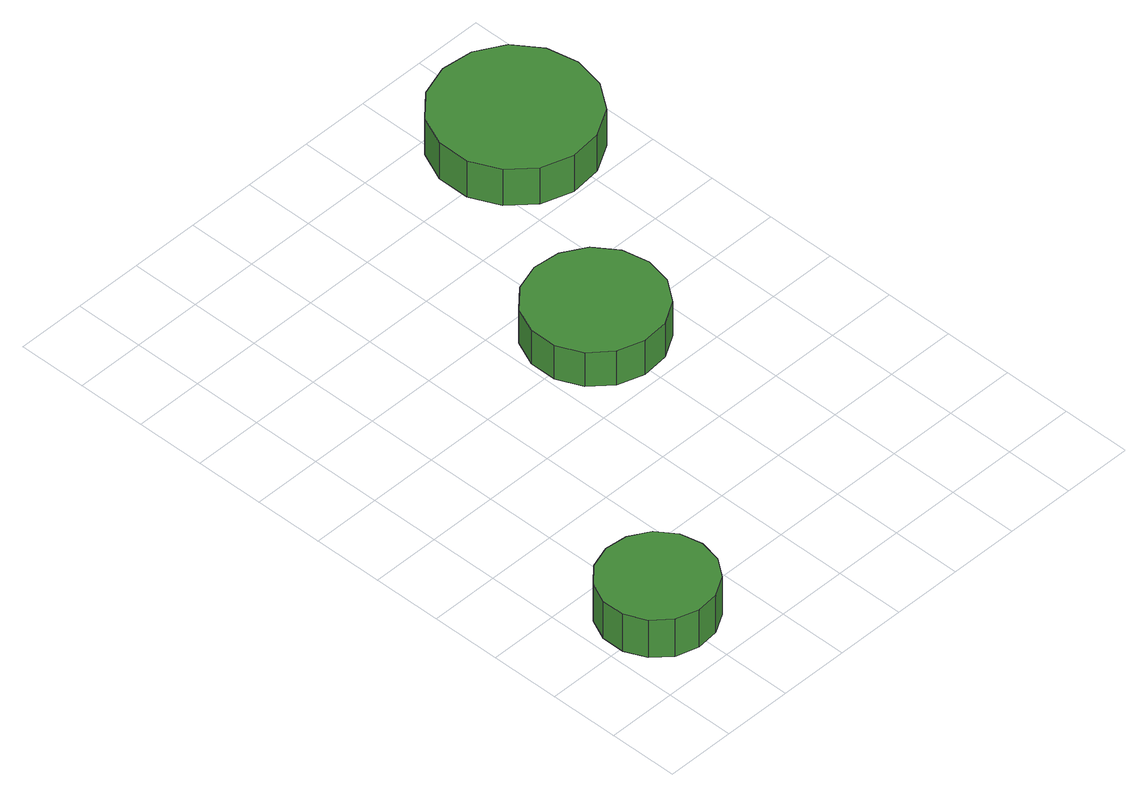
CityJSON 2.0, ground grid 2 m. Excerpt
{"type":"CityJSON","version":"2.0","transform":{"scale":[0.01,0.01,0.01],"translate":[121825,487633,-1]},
"CityObjects":{
"tree1":{"type":"SolitaryVegetationObject","attributes":{"function":"something"},"geometry":[{"type":"MultiSurface","lod":"1","boundaries":[[[0,1,2,3,4,5,6,7,8,9,10,11,12,13,14]],[[15,16,17,18,19,20,21,22,23,24,25,26,27,28,29]],[[0,29,28,1]],[[1,28,27,2]],[[2,27,26,3]],[[3,26,25,4]],[[4,25,24,5]],[[5,24,23,6]],[[6,23,22,7]],[[7,22,21,8]],[[8,21,20,9]],[[9,20,19,10]],[[10,19,18,11]],[[11,18,17,12]],[[12,17,16,13]],[[13,16,15,14]],[[14,15,29,0]]]}]},
"tree2":{"type":"SolitaryVegetationObject","attributes":{"function":"something"},"geometry":[{"type":"MultiSurface","lod":"1","boundaries":[[[30,31,32,33,34,35,36,37,38,39,40,41,42,43,44]],[[45,46,47,48,49,50,51,52,53,54,55,56,57,58,59]],[[30,59,58,31]],[[31,58,57,32]],[[32,57,56,33]],[[33,56,55,34]],[[34,55,54,35]],[[35,54,53,36]],[[36,53,52,37]],[[37,52,51,38]],[[38,51,50,39]],[[39,50,49,40]],[[40,49,48,41]],[[41,48,47,42]],[[42,47,46,43]],[[43,46,45,44]],[[44,45,59,30]]]}]},
"tree3":{"type":"SolitaryVegetationObject","attributes":{"function":"something"},"geometry":[{"type":"MultiSurface","lod":"1","boundaries":[[[60,61,62,63,64,65,66,67,68,69,70,71,72,73,74]],[[75,76,77,78,79,80,81,82,83,84,85,86,87,88,89]],[[60,89,88,61]],[[61,88,87,62]],[[62,87,86,63]],[[63,86,85,64]],[[64,85,84,65]],[[65,84,83,66]],[[66,83,82,67]],[[67,82,81,68]],[[68,81,80,69]],[[69,80,79,70]],[[70,79,78,71]],[[71,78,77,72]],[[72,77,76,73]],[[73,76,75,74]],[[74,75,89,60]]]}]}
},
"vertices":[
[350,224,208],[336,289,208],[297,343,208],[239,376,208],[174,383,208],[110,362,208],[61,318,208],[34,257,208],[34,191,208],[61,131,208],[110,86,208],[174,66,208],[239,73,208],[297,106,208],[336,159,208],[336,159,83],[297,106,83],[239,73,83],[174,66,83],[110,86,83],[61,131,83],[34,191,83],[34,257,83],[61,318,83],[110,362,83],[174,383,83],[239,376,83],[297,343,83],[336,289,83],[350,224,83],
[991,1021,198],[975,1098,198],[928,1162,198],[860,1202,198],[782,1210,198],[707,1186,198],[648,1133,198],[616,1061,198],[616,982,198],[648,910,198],[707,857,198],[782,833,198],[860,841,198],[928,880,198],[975,944,198],[975,944,85],[928,880,85],[860,841,85],[782,833,85],[707,857,85],[648,910,85],[616,982,85],[616,1061,85],[648,1133,85],[707,1186,85],[782,1210,85],[860,1202,85],[928,1162,85],[975,1098,85],[991,1021,85],
[1377,1631,208],[1358,1722,208],[1303,1798,208],[1222,1844,208],[1130,1854,208],[1041,1825,208],[972,1763,208],[934,1678,208],[934,1584,208],[972,1499,208],[1041,1437,208],[1130,1408,208],[1222,1418,208],[1303,1464,208],[1358,1540,208],[1358,1540,87],[1303,1464,87],[1222,1418,87],[1130,1408,87],[1041,1437,87],[972,1499,87],[934,1584,87],[934,1678,87],[972,1763,87],[1041,1825,87],[1130,1854,87],[1222,1844,87],[1303,1798,87],[1358,1722,87],[1377,1631,87]
]}
